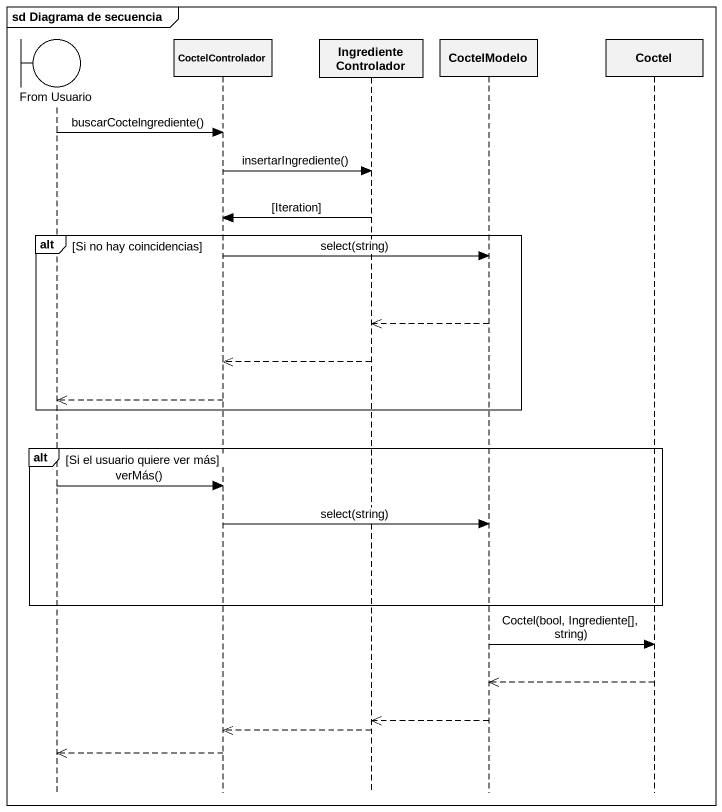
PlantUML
@startuml
mainframe sd Diagrama de secuencia
hide footbox
boundary "From Usuario" as From_Usuario
participant CoctelControlador
participant IngredienteControlador
participant CoctelModelo
participant Coctel

From_Usuario -> CoctelControlador : buscarCoctelngrediente()
CoctelControlador -> IngredienteControlador : insertarIngrediente()
IngredienteControlador -> CoctelControlador : [Iteration]
alt Si no hay coincidencias
  CoctelControlador -> CoctelModelo : select(string)
  CoctelModelo -->> IngredienteControlador
  IngredienteControlador -->> CoctelControlador
  CoctelControlador -->> From_Usuario
end
alt Si el usuario quiere ver más
  From_Usuario -> CoctelControlador : verMás()
  CoctelControlador -> CoctelModelo : select(string)
end
CoctelModelo -> Coctel : Coctel(bool, Ingrediente[], string)
Coctel -->> CoctelModelo
CoctelModelo -->> IngredienteControlador
IngredienteControlador -->> CoctelControlador
CoctelControlador -->> From_Usuario
@enduml
